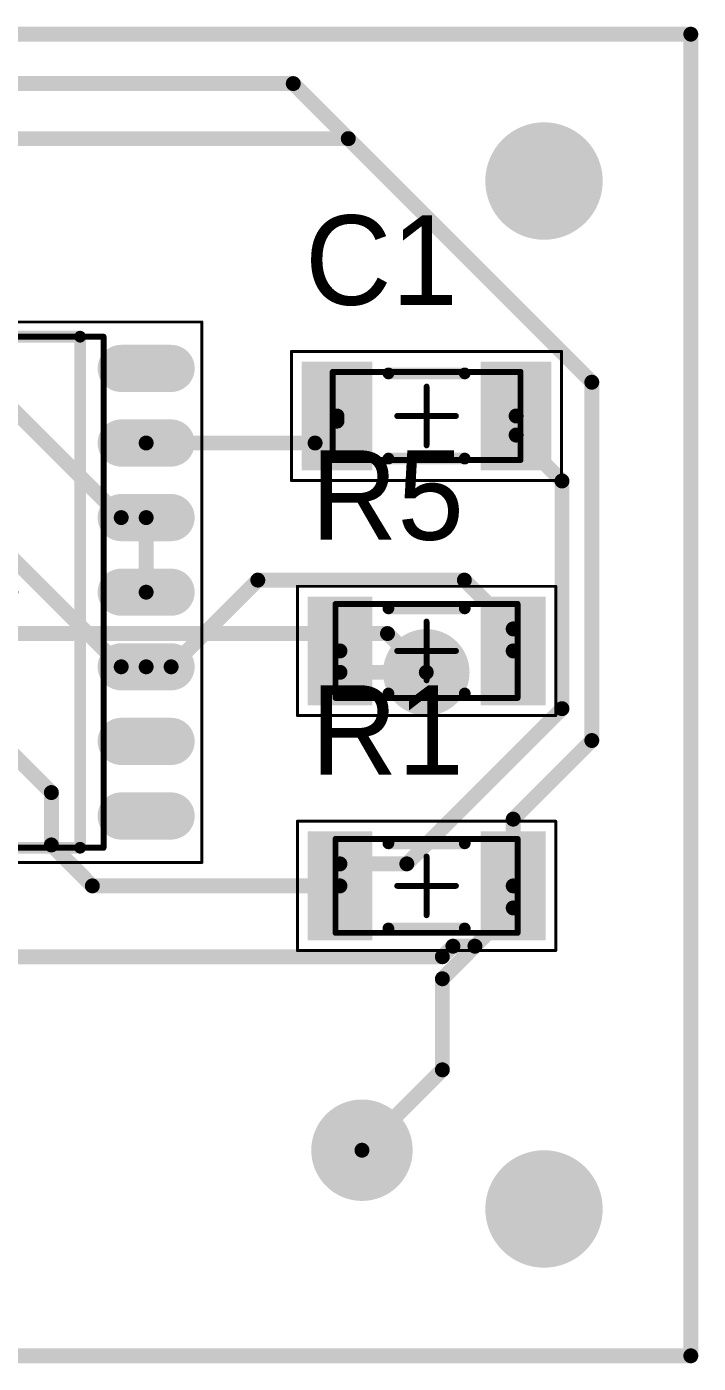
# Model space of a CAD drawing. Header units: millimetres. Extents: x 3.74 to 6.11, y 2.75 to 3.67.
# Drawn here: x 5.657 to 6.107, y 2.751 to 3.647 of the extents above; entities that cross this region are included whole.
import ezdxf

# ---------------------------------------------------------------- set-up
doc = ezdxf.new("R2010")
doc.units = ezdxf.units.MM
doc.header["$MEASUREMENT"] = 0
for name, color, linetype in [('BottomLayer', 5, 'Continuous'), ('BottomSolder', 6, 'Continuous'), ('Mechanical1', 6, 'Continuous'), ('Mechanical13', 56, 'Continuous'), ('Mechanical15', 56, 'Continuous'), ('MultiLayer', 9, 'Continuous'), ('PadHoleLayer', 156, 'Continuous'), ('TopLayer', 1, 'Continuous'), ('TopOverlay', 2, 'Continuous'), ('TopPaste', 8, 'Continuous'), ('TopSolder', 216, 'Continuous'), ('ViaHoleLayer', 16, 'Continuous')]:
    doc.layers.add(name, color=color, linetype=linetype)

# ---------------------------------------------------------------- blocks, each defined once
blk = doc.blocks.new('S____1')
at = {"layer": 'BottomLayer', "const_width": 0.03}
for points in [[(-0.26697, 0, 1), (-0.23697, 0, 1)], [(0.23697, 0, 1), (0.26697, 0, 1)]]:
    blk.add_lwpolyline(points, format="xyb", close=True, dxfattribs=at)
at = {"layer": 'BottomSolder', "const_width": 0.034}
for points in [[(-0.26897, 0, 1), (-0.23497, 0, 1)], [(0.23497, 0, 1), (0.26897, 0, 1)]]:
    blk.add_lwpolyline(points, format="xyb", close=True, dxfattribs=at)
at = {"layer": 'MultiLayer', "const_width": 0.03}
for points in [[(-0.26697, 0, 1), (-0.23697, 0, 1)], [(0.23697, 0, 1), (0.26697, 0, 1)]]:
    blk.add_lwpolyline(points, format="xyb", close=True, dxfattribs=at)
at = {"layer": 'PadHoleLayer', "const_width": 0.01969}
for points in [[(-0.26181, 0, 1), (-0.24213, 0, 1)], [(0.24213, 0, 1), (0.26181, 0, 1)]]:
    blk.add_lwpolyline(points, format="xyb", close=True, dxfattribs=at)
at = {"layer": 'TopLayer', "const_width": 0.03}
for points in [[(-0.26697, 0, 1), (-0.23697, 0, 1)], [(0.23697, 0, 1), (0.26697, 0, 1)]]:
    blk.add_lwpolyline(points, format="xyb", close=True, dxfattribs=at)
at = {"layer": 'TopSolder', "const_width": 0.034}
for points in [[(-0.26897, 0, 1), (-0.23497, 0, 1)], [(0.23497, 0, 1), (0.26897, 0, 1)]]:
    blk.add_lwpolyline(points, format="xyb", close=True, dxfattribs=at)
blk = doc.blocks.new('1206_4')
at = {"layer": 'Mechanical13', "const_width": 0.00394}
for points in [[(-0.06102, -0.0315), (-0.06102, 0.0315)], [(-0.06102, 0.0315), (0.06102, 0.0315)], [(0.06102, -0.0315), (0.06102, 0.0315)], [(-0.06102, -0.0315), (0.06102, -0.0315)]]:
    blk.add_lwpolyline(points, dxfattribs=at)
at = {"layer": 'Mechanical13', "const_width": 0.00197}
for points in [[(-0.06201, 0.0315, 1), (-0.06004, 0.0315, 1)], [(-0.06201, 0.0315, 1), (-0.06004, 0.0315, 1)], [(0.06004, 0.0315, 1), (0.06201, 0.0315, 1)], [(0.06004, 0.0315, 1), (0.06201, 0.0315, 1)], [(-0.06201, -0.0315, 1), (-0.06004, -0.0315, 1)], [(-0.06201, -0.0315, 1), (-0.06004, -0.0315, 1)], [(0.06004, -0.0315, 1), (0.06201, -0.0315, 1)], [(0.06004, -0.0315, 1), (0.06201, -0.0315, 1)]]:
    blk.add_lwpolyline(points, format="xyb", close=True, dxfattribs=at)
at = {"layer": 'Mechanical15'}
for points, const_width in [([(-0.08661, -0.04331), (-0.08661, 0.04331)], 0.00197), ([(-0.08661, 0.04331), (0.08662, 0.04331)], 0.00197), ([(0.08662, -0.04331), (0.08662, 0.04331)], 0.00197), ([(0, -0.01968), (0, 0.01969)], 0.00394), ([(-0.01968, 0), (0.01969, 0)], 0.00394), ([(-0.08661, -0.04331), (0.08662, -0.04331)], 0.00197)]:
    blk.add_lwpolyline(points, dxfattribs=dict(at, const_width=const_width))
for points, const_width in [([(-0.08711, 0.04331, 1), (-0.08612, 0.04331, 1)], 0.000984), ([(-0.08711, 0.04331, 1), (-0.08612, 0.04331, 1)], 0.000984), ([(0.08612, 0.04331, 1), (0.08711, 0.04331, 1)], 0.000984), ([(0.08612, 0.04331, 1), (0.08711, 0.04331, 1)], 0.000984), ([(-0.00099, 0.01969, 1), (0.00098, 0.01969, 1)], 0.00197), ([(-0.02067, 0, 1), (-0.0187, 0, 1)], 0.00197), ([(0.0187, 0, 1), (0.02067, 0, 1)], 0.00197), ([(-0.00099, -0.01968, 1), (0.00098, -0.01968, 1)], 0.00197), ([(-0.08711, -0.04331, 1), (-0.08612, -0.04331, 1)], 0.000984), ([(-0.08711, -0.04331, 1), (-0.08612, -0.04331, 1)], 0.000984), ([(0.08612, -0.04331, 1), (0.08711, -0.04331, 1)], 0.000984), ([(0.08612, -0.04331, 1), (0.08711, -0.04331, 1)], 0.000984)]:
    blk.add_lwpolyline(points, format="xyb", close=True, dxfattribs=dict(at, const_width=const_width))
at = {"layer": 'TopLayer'}
for points in [[(-0.04035, -0.03248), (-0.04035, 0.03248), (-0.07579, -0.03248), (-0.07579, 0.03248)], [(0.07579, -0.03248), (0.07579, 0.03248), (0.04035, -0.03248), (0.04035, 0.03248)]]:
    blk.add_solid(points, dxfattribs=at)
at = {"layer": 'TopOverlay', "const_width": 0.00787}
for points in [[(-0.02559, 0.02854), (0.02559, 0.02854)], [(-0.02559, -0.02854), (0.02559, -0.02854)]]:
    blk.add_lwpolyline(points, dxfattribs=at)
at = {"layer": 'TopOverlay', "const_width": 0.00394}
for points in [[(-0.02756, 0.02854, 1), (-0.02362, 0.02854, 1)], [(0.02362, 0.02854, 1), (0.02756, 0.02854, 1)], [(-0.02756, -0.02854, 1), (-0.02362, -0.02854, 1)], [(0.02362, -0.02854, 1), (0.02756, -0.02854, 1)]]:
    blk.add_lwpolyline(points, format="xyb", close=True, dxfattribs=at)
at = {"layer": 'TopPaste'}
for points in [[(-0.04035, -0.03248), (-0.04035, 0.03248), (-0.07579, -0.03248), (-0.07579, 0.03248)], [(0.07579, -0.03248), (0.07579, 0.03248), (0.04035, -0.03248), (0.04035, 0.03248)]]:
    blk.add_solid(points, dxfattribs=at)
at = {"layer": 'TopSolder'}
for points in [[(-0.03635, -0.03648), (-0.03635, 0.03648), (-0.07979, -0.03648), (-0.07979, 0.03648)], [(0.07979, -0.03648), (0.07979, 0.03648), (0.03635, -0.03648), (0.03635, 0.03648)]]:
    blk.add_solid(points, dxfattribs=at)
blk = doc.blocks.new('1206_8')
at = {"layer": 'Mechanical13', "const_width": 0.00394}
for points in [[(-0.06102, -0.0315), (-0.06102, 0.0315)], [(-0.06102, 0.0315), (0.06102, 0.0315)], [(0.06102, -0.0315), (0.06102, 0.0315)], [(-0.06102, -0.0315), (0.06102, -0.0315)]]:
    blk.add_lwpolyline(points, dxfattribs=at)
at = {"layer": 'Mechanical13', "const_width": 0.00197}
for points in [[(-0.06201, 0.0315, 1), (-0.06004, 0.0315, 1)], [(-0.06201, 0.0315, 1), (-0.06004, 0.0315, 1)], [(0.06004, 0.0315, 1), (0.06201, 0.0315, 1)], [(0.06004, 0.0315, 1), (0.06201, 0.0315, 1)], [(-0.06201, -0.0315, 1), (-0.06004, -0.0315, 1)], [(-0.06201, -0.0315, 1), (-0.06004, -0.0315, 1)], [(0.06004, -0.0315, 1), (0.06201, -0.0315, 1)], [(0.06004, -0.0315, 1), (0.06201, -0.0315, 1)]]:
    blk.add_lwpolyline(points, format="xyb", close=True, dxfattribs=at)
at = {"layer": 'Mechanical15'}
for points, const_width in [([(-0.08661, -0.04331), (-0.08661, 0.04331)], 0.00197), ([(-0.08661, 0.04331), (0.08662, 0.04331)], 0.00197), ([(0.08662, -0.04331), (0.08662, 0.04331)], 0.00197), ([(0, -0.01968), (0, 0.01969)], 0.00394), ([(-0.01968, 0), (0.01969, 0)], 0.00394), ([(-0.08661, -0.04331), (0.08662, -0.04331)], 0.00197)]:
    blk.add_lwpolyline(points, dxfattribs=dict(at, const_width=const_width))
for points, const_width in [([(-0.08711, 0.04331, 1), (-0.08612, 0.04331, 1)], 0.000984), ([(-0.08711, 0.04331, 1), (-0.08612, 0.04331, 1)], 0.000984), ([(0.08612, 0.04331, 1), (0.08711, 0.04331, 1)], 0.000984), ([(0.08612, 0.04331, 1), (0.08711, 0.04331, 1)], 0.000984), ([(-0.00099, 0.01969, 1), (0.00098, 0.01969, 1)], 0.00197), ([(-0.02067, 0, 1), (-0.0187, 0, 1)], 0.00197), ([(0.0187, 0, 1), (0.02067, 0, 1)], 0.00197), ([(-0.00099, -0.01968, 1), (0.00098, -0.01968, 1)], 0.00197), ([(-0.08711, -0.04331, 1), (-0.08612, -0.04331, 1)], 0.000984), ([(-0.08711, -0.04331, 1), (-0.08612, -0.04331, 1)], 0.000984), ([(0.08612, -0.04331, 1), (0.08711, -0.04331, 1)], 0.000984), ([(0.08612, -0.04331, 1), (0.08711, -0.04331, 1)], 0.000984)]:
    blk.add_lwpolyline(points, format="xyb", close=True, dxfattribs=dict(at, const_width=const_width))
at = {"layer": 'TopLayer'}
for points in [[(-0.04035, -0.03248), (-0.04035, 0.03248), (-0.07579, -0.03248), (-0.07579, 0.03248)], [(0.07579, -0.03248), (0.07579, 0.03248), (0.04035, -0.03248), (0.04035, 0.03248)]]:
    blk.add_solid(points, dxfattribs=at)
at = {"layer": 'TopOverlay', "const_width": 0.00787}
for points in [[(-0.02559, 0.02854), (0.02559, 0.02854)], [(-0.02559, -0.02854), (0.02559, -0.02854)]]:
    blk.add_lwpolyline(points, dxfattribs=at)
at = {"layer": 'TopOverlay', "const_width": 0.00394}
for points in [[(-0.02756, 0.02854, 1), (-0.02362, 0.02854, 1)], [(0.02362, 0.02854, 1), (0.02756, 0.02854, 1)], [(-0.02756, -0.02854, 1), (-0.02362, -0.02854, 1)], [(0.02362, -0.02854, 1), (0.02756, -0.02854, 1)]]:
    blk.add_lwpolyline(points, format="xyb", close=True, dxfattribs=at)
at = {"layer": 'TopPaste'}
for points in [[(-0.04035, -0.03248), (-0.04035, 0.03248), (-0.07579, -0.03248), (-0.07579, 0.03248)], [(0.07579, -0.03248), (0.07579, 0.03248), (0.04035, -0.03248), (0.04035, 0.03248)]]:
    blk.add_solid(points, dxfattribs=at)
at = {"layer": 'TopSolder'}
for points in [[(-0.03635, -0.03648), (-0.03635, 0.03648), (-0.07979, -0.03648), (-0.07979, 0.03648)], [(0.07979, -0.03648), (0.07979, 0.03648), (0.03635, -0.03648), (0.03635, 0.03648)]]:
    blk.add_solid(points, dxfattribs=at)
blk = doc.blocks.new('SOIC_14_11')
at = {"layer": 'Mechanical13', "const_width": 0.00394}
for points in [[(-0.07874, -0.17126), (-0.07874, 0.17126)], [(-0.07874, 0.17126), (0.07874, 0.17126)], [(0.07874, -0.17126), (0.07874, 0.17126)], [(-0.07874, -0.17126), (0.07874, -0.17126)]]:
    blk.add_lwpolyline(points, dxfattribs=at)
at = {"layer": 'Mechanical13'}
for points, const_width in [([(-0.07972, 0.17126, 1), (-0.07776, 0.17126, 1)], 0.00197), ([(-0.07972, 0.17126, 1), (-0.07776, 0.17126, 1)], 0.00197), ([(0.07776, 0.17126, 1), (0.07972, 0.17126, 1)], 0.00197), ([(0.07776, 0.17126, 1), (0.07972, 0.17126, 1)], 0.00197), ([(-0.02362, 0.13583, 1), (-0.06299, 0.13583, 1)], 0.00394), ([(-0.06398, 0.13583, 1), (-0.06201, 0.13583, 1)], 0.00197), ([(-0.02461, 0.13583, 1), (-0.02264, 0.13583, 1)], 0.00197), ([(-0.07972, -0.17126, 1), (-0.07776, -0.17126, 1)], 0.00197), ([(-0.07972, -0.17126, 1), (-0.07776, -0.17126, 1)], 0.00197), ([(0.07776, -0.17126, 1), (0.07972, -0.17126, 1)], 0.00197), ([(0.07776, -0.17126, 1), (0.07972, -0.17126, 1)], 0.00197)]:
    blk.add_lwpolyline(points, format="xyb", close=True, dxfattribs=dict(at, const_width=const_width))
at = {"layer": 'Mechanical15'}
for points, const_width in [([(-0.14469, -0.1811), (-0.14469, 0.1811)], 0.00197), ([(-0.14469, 0.1811), (0.14468, 0.1811)], 0.00197), ([(0.14468, -0.1811), (0.14468, 0.1811)], 0.00197), ([(0, -0.01968), (0, 0.01969)], 0.00394), ([(-0.01969, 0), (0.01968, 0)], 0.00394), ([(-0.14469, -0.1811), (0.14468, -0.1811)], 0.00197)]:
    blk.add_lwpolyline(points, dxfattribs=dict(at, const_width=const_width))
for points, const_width in [([(-0.14518, 0.1811, 1), (-0.14419, 0.1811, 1)], 0.000984), ([(-0.14518, 0.1811, 1), (-0.14419, 0.1811, 1)], 0.000984), ([(0.14419, 0.1811, 1), (0.14518, 0.1811, 1)], 0.000984), ([(0.14419, 0.1811, 1), (0.14518, 0.1811, 1)], 0.000984), ([(-0.00098, 0.01969, 1), (0.00098, 0.01969, 1)], 0.00197), ([(-0.02067, 0, 1), (-0.0187, 0, 1)], 0.00197), ([(0.0187, 0, 1), (0.02067, 0, 1)], 0.00197), ([(-0.00098, -0.01968, 1), (0.00098, -0.01968, 1)], 0.00197), ([(-0.14518, -0.1811, 1), (-0.14419, -0.1811, 1)], 0.000984), ([(-0.14518, -0.1811, 1), (-0.14419, -0.1811, 1)], 0.000984), ([(0.14419, -0.1811, 1), (0.14518, -0.1811, 1)], 0.000984), ([(0.14419, -0.1811, 1), (0.14518, -0.1811, 1)], 0.000984)]:
    blk.add_lwpolyline(points, format="xyb", close=True, dxfattribs=dict(at, const_width=const_width))
at = {"layer": 'TopLayer', "const_width": 0.02362}
for points in [[(-0.12402, 0.15), (-0.09055, 0.15)], [(0.09055, 0.15), (0.12402, 0.15)], [(-0.12402, 0.1), (-0.09055, 0.1)], [(0.09055, 0.1), (0.12402, 0.1)], [(-0.12402, 0.05), (-0.09055, 0.05)], [(0.09055, 0.05), (0.12402, 0.05)], [(-0.12402, 0), (-0.09055, 0)], [(0.09055, 0), (0.12402, 0)], [(-0.12402, -0.05), (-0.09055, -0.05)], [(0.09055, -0.05), (0.12402, -0.05)], [(-0.12402, -0.1), (-0.09055, -0.1)], [(0.09055, -0.1), (0.12402, -0.1)], [(-0.12402, -0.15), (-0.09055, -0.15)], [(0.09055, -0.15), (0.12402, -0.15)]]:
    blk.add_lwpolyline(points, dxfattribs=at)
at = {"layer": 'TopLayer', "const_width": 0.01181}
for points in [[(-0.12992, 0.15, 1), (-0.11811, 0.15, 1)], [(-0.09646, 0.15, 1), (-0.08465, 0.15, 1)], [(0.08464, 0.15, 1), (0.09646, 0.15, 1)], [(0.11811, 0.15, 1), (0.12992, 0.15, 1)], [(-0.12992, 0.1, 1), (-0.11811, 0.1, 1)], [(-0.09646, 0.1, 1), (-0.08465, 0.1, 1)], [(0.08464, 0.1, 1), (0.09646, 0.1, 1)], [(0.11811, 0.1, 1), (0.12992, 0.1, 1)], [(-0.12992, 0.05, 1), (-0.11811, 0.05, 1)], [(-0.09646, 0.05, 1), (-0.08465, 0.05, 1)], [(0.08464, 0.05, 1), (0.09646, 0.05, 1)], [(0.11811, 0.05, 1), (0.12992, 0.05, 1)], [(-0.12992, 0, 1), (-0.11811, 0, 1)], [(-0.09646, 0, 1), (-0.08465, 0, 1)], [(0.08464, 0, 1), (0.09646, 0, 1)], [(0.11811, 0, 1), (0.12992, 0, 1)], [(-0.12992, -0.05, 1), (-0.11811, -0.05, 1)], [(-0.09646, -0.05, 1), (-0.08465, -0.05, 1)], [(0.08464, -0.05, 1), (0.09646, -0.05, 1)], [(0.11811, -0.05, 1), (0.12992, -0.05, 1)], [(-0.12992, -0.1, 1), (-0.11811, -0.1, 1)], [(-0.09646, -0.1, 1), (-0.08465, -0.1, 1)], [(0.08464, -0.1, 1), (0.09646, -0.1, 1)], [(0.11811, -0.1, 1), (0.12992, -0.1, 1)], [(-0.12992, -0.15, 1), (-0.11811, -0.15, 1)], [(-0.09646, -0.15, 1), (-0.08465, -0.15, 1)], [(0.08464, -0.15, 1), (0.09646, -0.15, 1)], [(0.11811, -0.15, 1), (0.12992, -0.15, 1)]]:
    blk.add_lwpolyline(points, format="xyb", close=True, dxfattribs=at)
at = {"layer": 'TopOverlay'}
for points, const_width in [([(-0.10236, 0.18346, 1), (-0.1122, 0.18346, 1)], 0.00984), ([(-0.11467, 0.18346, 1), (-0.10974, 0.18346, 1)], 0.00492), ([(-0.10482, 0.18346, 1), (-0.0999, 0.18346, 1)], 0.00492), ([(-0.06496, 0.17126, 1), (-0.06102, 0.17126, 1)], 0.00394), ([(-0.06496, 0.17126, 1), (-0.06102, 0.17126, 1)], 0.00394), ([(0.06102, 0.17126, 1), (0.06496, 0.17126, 1)], 0.00394), ([(0.06102, 0.17126, 1), (0.06496, 0.17126, 1)], 0.00394), ([(-0.01181, 0.13189, 1), (-0.03543, 0.13189, 1)], 0.02362), ([(-0.04134, 0.13189, 1), (-0.02953, 0.13189, 1)], 0.01181), ([(-0.01772, 0.13189, 1), (-0.00591, 0.13189, 1)], 0.01181), ([(-0.06496, -0.17126, 1), (-0.06102, -0.17126, 1)], 0.00394), ([(-0.06496, -0.17126, 1), (-0.06102, -0.17126, 1)], 0.00394), ([(0.06102, -0.17126, 1), (0.06496, -0.17126, 1)], 0.00394), ([(0.06102, -0.17126, 1), (0.06496, -0.17126, 1)], 0.00394)]:
    blk.add_lwpolyline(points, format="xyb", close=True, dxfattribs=dict(at, const_width=const_width))
at = {"layer": 'TopOverlay', "const_width": 0.00787}
for points in [[(-0.06299, -0.17126), (-0.06299, 0.17126)], [(-0.06299, 0.17126), (0.06299, 0.17126)], [(0.06299, -0.17126), (0.06299, 0.17126)], [(-0.06299, -0.17126), (0.06299, -0.17126)]]:
    blk.add_lwpolyline(points, dxfattribs=at)
at = {"layer": 'TopPaste', "const_width": 0.02362}
for points in [[(-0.12402, 0.15), (-0.09055, 0.15)], [(0.09055, 0.15), (0.12402, 0.15)], [(-0.12402, 0.1), (-0.09055, 0.1)], [(0.09055, 0.1), (0.12402, 0.1)], [(-0.12402, 0.05), (-0.09055, 0.05)], [(0.09055, 0.05), (0.12402, 0.05)], [(-0.12402, 0), (-0.09055, 0)], [(0.09055, 0), (0.12402, 0)], [(-0.12402, -0.05), (-0.09055, -0.05)], [(0.09055, -0.05), (0.12402, -0.05)], [(-0.12402, -0.1), (-0.09055, -0.1)], [(0.09055, -0.1), (0.12402, -0.1)], [(-0.12402, -0.15), (-0.09055, -0.15)], [(0.09055, -0.15), (0.12402, -0.15)]]:
    blk.add_lwpolyline(points, dxfattribs=at)
at = {"layer": 'TopPaste', "const_width": 0.01181}
for points in [[(-0.12992, 0.15, 1), (-0.11811, 0.15, 1)], [(-0.09646, 0.15, 1), (-0.08465, 0.15, 1)], [(0.08464, 0.15, 1), (0.09646, 0.15, 1)], [(0.11811, 0.15, 1), (0.12992, 0.15, 1)], [(-0.12992, 0.1, 1), (-0.11811, 0.1, 1)], [(-0.09646, 0.1, 1), (-0.08465, 0.1, 1)], [(0.08464, 0.1, 1), (0.09646, 0.1, 1)], [(0.11811, 0.1, 1), (0.12992, 0.1, 1)], [(-0.12992, 0.05, 1), (-0.11811, 0.05, 1)], [(-0.09646, 0.05, 1), (-0.08465, 0.05, 1)], [(0.08464, 0.05, 1), (0.09646, 0.05, 1)], [(0.11811, 0.05, 1), (0.12992, 0.05, 1)], [(-0.12992, 0, 1), (-0.11811, 0, 1)], [(-0.09646, 0, 1), (-0.08465, 0, 1)], [(0.08464, 0, 1), (0.09646, 0, 1)], [(0.11811, 0, 1), (0.12992, 0, 1)], [(-0.12992, -0.05, 1), (-0.11811, -0.05, 1)], [(-0.09646, -0.05, 1), (-0.08465, -0.05, 1)], [(0.08464, -0.05, 1), (0.09646, -0.05, 1)], [(0.11811, -0.05, 1), (0.12992, -0.05, 1)], [(-0.12992, -0.1, 1), (-0.11811, -0.1, 1)], [(-0.09646, -0.1, 1), (-0.08465, -0.1, 1)], [(0.08464, -0.1, 1), (0.09646, -0.1, 1)], [(0.11811, -0.1, 1), (0.12992, -0.1, 1)], [(-0.12992, -0.15, 1), (-0.11811, -0.15, 1)], [(-0.09646, -0.15, 1), (-0.08465, -0.15, 1)], [(0.08464, -0.15, 1), (0.09646, -0.15, 1)], [(0.11811, -0.15, 1), (0.12992, -0.15, 1)]]:
    blk.add_lwpolyline(points, format="xyb", close=True, dxfattribs=at)
at = {"layer": 'TopSolder', "const_width": 0.03162}
for points in [[(-0.12402, 0.15), (-0.09055, 0.15)], [(0.09055, 0.15), (0.12402, 0.15)], [(-0.12402, 0.1), (-0.09055, 0.1)], [(0.09055, 0.1), (0.12402, 0.1)], [(-0.12402, 0.05), (-0.09055, 0.05)], [(0.09055, 0.05), (0.12402, 0.05)], [(-0.12402, 0), (-0.09055, 0)], [(0.09055, 0), (0.12402, 0)], [(-0.12402, -0.05), (-0.09055, -0.05)], [(0.09055, -0.05), (0.12402, -0.05)], [(-0.12402, -0.1), (-0.09055, -0.1)], [(0.09055, -0.1), (0.12402, -0.1)], [(-0.12402, -0.15), (-0.09055, -0.15)], [(0.09055, -0.15), (0.12402, -0.15)]]:
    blk.add_lwpolyline(points, dxfattribs=at)
at = {"layer": 'TopSolder', "const_width": 0.01581}
for points in [[(-0.13192, 0.15, 1), (-0.11611, 0.15, 1)], [(-0.09846, 0.15, 1), (-0.08265, 0.15, 1)], [(0.08264, 0.15, 1), (0.09846, 0.15, 1)], [(0.11611, 0.15, 1), (0.13192, 0.15, 1)], [(-0.13192, 0.1, 1), (-0.11611, 0.1, 1)], [(-0.09846, 0.1, 1), (-0.08265, 0.1, 1)], [(0.08264, 0.1, 1), (0.09846, 0.1, 1)], [(0.11611, 0.1, 1), (0.13192, 0.1, 1)], [(-0.13192, 0.05, 1), (-0.11611, 0.05, 1)], [(-0.09846, 0.05, 1), (-0.08265, 0.05, 1)], [(0.08264, 0.05, 1), (0.09846, 0.05, 1)], [(0.11611, 0.05, 1), (0.13192, 0.05, 1)], [(-0.13192, 0, 1), (-0.11611, 0, 1)], [(-0.09846, 0, 1), (-0.08265, 0, 1)], [(0.08264, 0, 1), (0.09846, 0, 1)], [(0.11611, 0, 1), (0.13192, 0, 1)], [(-0.13192, -0.05, 1), (-0.11611, -0.05, 1)], [(-0.09846, -0.05, 1), (-0.08265, -0.05, 1)], [(0.08264, -0.05, 1), (0.09846, -0.05, 1)], [(0.11611, -0.05, 1), (0.13192, -0.05, 1)], [(-0.13192, -0.1, 1), (-0.11611, -0.1, 1)], [(-0.09846, -0.1, 1), (-0.08265, -0.1, 1)], [(0.08264, -0.1, 1), (0.09846, -0.1, 1)], [(0.11611, -0.1, 1), (0.13192, -0.1, 1)], [(-0.13192, -0.15, 1), (-0.11611, -0.15, 1)], [(-0.09846, -0.15, 1), (-0.08265, -0.15, 1)], [(0.08264, -0.15, 1), (0.09846, -0.15, 1)], [(0.11611, -0.15, 1), (0.13192, -0.15, 1)]]:
    blk.add_lwpolyline(points, format="xyb", close=True, dxfattribs=at)
blk = doc.blocks.new('1206______18')
at = {"layer": 'Mechanical13', "const_width": 0.00394}
for points in [[(-0.06299, 0.02953), (0.06299, 0.02953)], [(-0.06299, -0.02953), (-0.06299, 0.02953)], [(0.06299, -0.02953), (0.06299, 0.02953)], [(-0.06299, -0.02953), (0.06299, -0.02953)]]:
    blk.add_lwpolyline(points, dxfattribs=at)
at = {"layer": 'Mechanical13', "const_width": 0.00197}
for points in [[(-0.06398, 0.02953, 1), (-0.06201, 0.02953, 1)], [(-0.06398, 0.02953, 1), (-0.06201, 0.02953, 1)], [(0.06201, 0.02953, 1), (0.06398, 0.02953, 1)], [(0.06201, 0.02953, 1), (0.06398, 0.02953, 1)], [(-0.06398, -0.02953, 1), (-0.06201, -0.02953, 1)], [(-0.06398, -0.02953, 1), (-0.06201, -0.02953, 1)], [(0.06201, -0.02953, 1), (0.06398, -0.02953, 1)], [(0.06201, -0.02953, 1), (0.06398, -0.02953, 1)]]:
    blk.add_lwpolyline(points, format="xyb", close=True, dxfattribs=at)
at = {"layer": 'Mechanical15'}
for points, const_width in [([(-0.09055, 0.04331), (0.09055, 0.04331)], 0.00197), ([(-0.09055, -0.04331), (-0.09055, 0.04331)], 0.00197), ([(0.09055, -0.04331), (0.09055, 0.04331)], 0.00197), ([(0, -0.01968), (0, 0.01969)], 0.00394), ([(-0.01968, 0), (0.01969, 0)], 0.00394), ([(-0.09055, -0.04331), (0.09055, -0.04331)], 0.00197)]:
    blk.add_lwpolyline(points, dxfattribs=dict(at, const_width=const_width))
for points, const_width in [([(-0.09104, 0.04331, 1), (-0.09006, 0.04331, 1)], 0.000984), ([(-0.09104, 0.04331, 1), (-0.09006, 0.04331, 1)], 0.000984), ([(0.09006, 0.04331, 1), (0.09104, 0.04331, 1)], 0.000984), ([(0.09006, 0.04331, 1), (0.09104, 0.04331, 1)], 0.000984), ([(-0.00099, 0.01969, 1), (0.00098, 0.01969, 1)], 0.00197), ([(-0.02067, 0, 1), (-0.0187, 0, 1)], 0.00197), ([(0.0187, 0, 1), (0.02067, 0, 1)], 0.00197), ([(-0.00099, -0.01968, 1), (0.00098, -0.01968, 1)], 0.00197), ([(-0.09104, -0.04331, 1), (-0.09006, -0.04331, 1)], 0.000984), ([(-0.09104, -0.04331, 1), (-0.09006, -0.04331, 1)], 0.000984), ([(0.09006, -0.04331, 1), (0.09104, -0.04331, 1)], 0.000984), ([(0.09006, -0.04331, 1), (0.09104, -0.04331, 1)], 0.000984)]:
    blk.add_lwpolyline(points, format="xyb", close=True, dxfattribs=dict(at, const_width=const_width))
at = {"layer": 'TopLayer'}
for points in [[(-0.04035, -0.03248), (-0.04035, 0.03248), (-0.07972, -0.03248), (-0.07972, 0.03248)], [(0.07972, -0.03248), (0.07972, 0.03248), (0.04035, -0.03248), (0.04035, 0.03248)]]:
    blk.add_solid(points, dxfattribs=at)
at = {"layer": 'TopOverlay', "const_width": 0.00787}
for points in [[(-0.02559, 0.02854), (0.02559, 0.02854)], [(-0.02559, -0.02854), (0.02559, -0.02854)]]:
    blk.add_lwpolyline(points, dxfattribs=at)
at = {"layer": 'TopOverlay', "const_width": 0.00394}
for points in [[(-0.02756, 0.02854, 1), (-0.02362, 0.02854, 1)], [(0.02362, 0.02854, 1), (0.02756, 0.02854, 1)], [(-0.02756, -0.02854, 1), (-0.02362, -0.02854, 1)], [(0.02362, -0.02854, 1), (0.02756, -0.02854, 1)]]:
    blk.add_lwpolyline(points, format="xyb", close=True, dxfattribs=at)
at = {"layer": 'TopPaste'}
for points in [[(-0.04035, -0.03248), (-0.04035, 0.03248), (-0.07972, -0.03248), (-0.07972, 0.03248)], [(0.07972, -0.03248), (0.07972, 0.03248), (0.04035, -0.03248), (0.04035, 0.03248)]]:
    blk.add_solid(points, dxfattribs=at)
at = {"layer": 'TopSolder'}
for points in [[(-0.03635, -0.03648), (-0.03635, 0.03648), (-0.08372, -0.03648), (-0.08372, 0.03648)], [(0.08372, -0.03648), (0.08372, 0.03648), (0.03635, -0.03648), (0.03635, 0.03648)]]:
    blk.add_solid(points, dxfattribs=at)

msp = doc.modelspace()

# ---------------------------------------------------------------- linework, layer by layer
at = {"layer": 'BottomLayer'}
for points, const_width in [([(5.98894, 3.54331, 1), (6.01894, 3.54331, 1)], 0.03), ([(5.8965, 3.24, 1), (5.9015, 3.24, 1)], 0.005), ([(5.8965, 3.24, 1), (5.9015, 3.24, 1)], 0.005), ([(5.9125, 3.214, 1), (5.9375, 3.214, 1)], 0.025), ([(5.9225, 3.214, 1), (5.9275, 3.214, 1)], 0.005), ([(5.98894, 2.85433, 1), (6.01894, 2.85433, 1)], 0.03)]:
    msp.add_lwpolyline(points, format="xyb", close=True, dxfattribs=dict(at, const_width=const_width))
at = {"layer": 'BottomLayer', "const_width": 0.01}
for points in [[(5.451, 3.24), (5.899, 3.24)], [(5.899, 3.24), (5.925, 3.214)]]:
    msp.add_lwpolyline(points, dxfattribs=at)
at = {"layer": 'BottomSolder'}
for points, const_width in [([(5.98694, 3.54331, 1), (6.02094, 3.54331, 1)], 0.034), ([(5.9105, 3.214, 1), (5.9395, 3.214, 1)], 0.029), ([(5.98694, 2.85433, 1), (6.02094, 2.85433, 1)], 0.034)]:
    msp.add_lwpolyline(points, format="xyb", close=True, dxfattribs=dict(at, const_width=const_width))
at = {"layer": 'Mechanical1', "const_width": 0.01}
for points in [[(3.74016, 3.64173), (6.10236, 3.64173)], [(6.10236, 2.75591), (6.10236, 3.64173)], [(3.74016, 2.75591), (6.10236, 2.75591)]]:
    msp.add_lwpolyline(points, dxfattribs=at)
at = {"layer": 'Mechanical1', "const_width": 0.005}
for points in [[(6.09986, 3.64173, 1), (6.10486, 3.64173, 1)], [(6.09986, 3.64173, 1), (6.10486, 3.64173, 1)], [(6.09986, 2.75591, 1), (6.10486, 2.75591, 1)], [(6.09986, 2.75591, 1), (6.10486, 2.75591, 1)]]:
    msp.add_lwpolyline(points, format="xyb", close=True, dxfattribs=at)
at = {"layer": 'MultiLayer'}
for points, const_width in [([(5.98894, 3.54331, 1), (6.01894, 3.54331, 1)], 0.03), ([(5.9125, 3.214, 1), (5.9375, 3.214, 1)], 0.025), ([(5.98894, 2.85433, 1), (6.01894, 2.85433, 1)], 0.03)]:
    msp.add_lwpolyline(points, format="xyb", close=True, dxfattribs=dict(at, const_width=const_width))
at = {"layer": 'PadHoleLayer', "const_width": 0.03937}
for points in [[(5.98425, 3.54331, 1), (6.02362, 3.54331, 1)], [(5.98425, 2.85433, 1), (6.02362, 2.85433, 1)]]:
    msp.add_lwpolyline(points, format="xyb", close=True, dxfattribs=at)
at = {"layer": 'TopLayer', "const_width": 0.01}
for points in [[(4.63015, 3.60862), (5.83582, 3.60862)], [(5.83582, 3.60862), (5.87271, 3.57173)], [(5.28404, 3.57173), (5.87271, 3.57173)], [(5.87271, 3.57173), (6.03598, 3.40846)], [(5.48646, 3.55173), (5.72047, 3.31772)], [(6.03598, 3.16831), (6.03598, 3.40846)], [(5.85047, 3.36772), (5.86516, 3.3824)], [(5.86516, 3.3824), (5.86516, 3.38583)], [(5.98524, 3.37303), (5.98524, 3.38583)], [(5.98524, 3.37303), (6.01598, 3.34228)], [(5.57047, 3.36772), (5.72047, 3.21772)], [(5.7372, 3.36772), (5.85047, 3.36772)], [(6.01598, 3.18965), (6.01598, 3.34228)], [(5.72047, 3.31772), (5.7372, 3.31772)], [(5.7372, 3.26772), (5.7372, 3.31772)], [(5.75394, 3.21772), (5.81205, 3.27583)], [(5.81205, 3.27583), (5.95055, 3.27583)], [(5.95055, 3.27583), (5.98327, 3.24311)], [(5.53937, 3.26772), (5.67366, 3.13343)], [(5.98327, 3.22835), (5.98327, 3.24311)], [(5.86713, 3.214), (5.86713, 3.22835)], [(5.72047, 3.21772), (5.7372, 3.21772)], [(5.7372, 3.21772), (5.75394, 3.21772)], [(5.86713, 3.214), (5.925, 3.214)], [(5.91196, 3.08563), (6.01598, 3.18965)], [(5.98327, 3.1156), (6.03598, 3.16831)], [(5.67366, 3.09833), (5.67366, 3.13343)], [(5.98327, 3.07087), (5.98327, 3.1156)], [(5.67366, 3.09833), (5.70112, 3.07087)], [(5.86713, 3.08563), (5.91196, 3.08563)], [(5.86713, 3.07087), (5.86713, 3.08563)], [(5.70112, 3.07087), (5.86713, 3.07087)], [(5.98327, 3.0561), (5.98327, 3.07087)], [(5.95762, 3.03046), (5.98327, 3.0561)], [(5.6337, 3.02339), (5.93579, 3.02339)], [(5.93579, 3.00862), (5.95762, 3.03046)], [(5.93579, 3.02339), (5.94286, 3.03046)], [(5.94286, 3.03046), (5.95762, 3.03046)], [(5.93579, 2.9476), (5.93579, 3.00862)], [(5.88189, 2.8937), (5.93579, 2.9476)]]:
    msp.add_lwpolyline(points, dxfattribs=at)
at = {"layer": 'TopLayer'}
for points, const_width in [([(5.83332, 3.60862, 1), (5.83832, 3.60862, 1)], 0.005), ([(5.83332, 3.60862, 1), (5.83832, 3.60862, 1)], 0.005), ([(5.87021, 3.57173, 1), (5.87521, 3.57173, 1)], 0.005), ([(5.87021, 3.57173, 1), (5.87521, 3.57173, 1)], 0.005), ([(5.87021, 3.57173, 1), (5.87521, 3.57173, 1)], 0.005), ([(5.98894, 3.54331, 1), (6.01894, 3.54331, 1)], 0.03), ([(6.03348, 3.40846, 1), (6.03848, 3.40846, 1)], 0.005), ([(6.03348, 3.40846, 1), (6.03848, 3.40846, 1)], 0.005), ([(5.86266, 3.38583, 1), (5.86766, 3.38583, 1)], 0.005), ([(5.86266, 3.3824, 1), (5.86766, 3.3824, 1)], 0.005), ([(5.86266, 3.3824, 1), (5.86766, 3.3824, 1)], 0.005), ([(5.98274, 3.38583, 1), (5.98774, 3.38583, 1)], 0.005), ([(5.98274, 3.37303, 1), (5.98774, 3.37303, 1)], 0.005), ([(5.98274, 3.37303, 1), (5.98774, 3.37303, 1)], 0.005), ([(5.7347, 3.36772, 1), (5.7397, 3.36772, 1)], 0.005), ([(5.84797, 3.36772, 1), (5.85297, 3.36772, 1)], 0.005), ([(5.84797, 3.36772, 1), (5.85297, 3.36772, 1)], 0.005), ([(6.01348, 3.34228, 1), (6.01848, 3.34228, 1)], 0.005), ([(6.01348, 3.34228, 1), (6.01848, 3.34228, 1)], 0.005), ([(5.71797, 3.31772, 1), (5.72297, 3.31772, 1)], 0.005), ([(5.71797, 3.31772, 1), (5.72297, 3.31772, 1)], 0.005), ([(5.7347, 3.31772, 1), (5.7397, 3.31772, 1)], 0.005), ([(5.7347, 3.31772, 1), (5.7397, 3.31772, 1)], 0.005), ([(5.80955, 3.27583, 1), (5.81455, 3.27583, 1)], 0.005), ([(5.80955, 3.27583, 1), (5.81455, 3.27583, 1)], 0.005), ([(5.94805, 3.27583, 1), (5.95305, 3.27583, 1)], 0.005), ([(5.94805, 3.27583, 1), (5.95305, 3.27583, 1)], 0.005), ([(5.7347, 3.26772, 1), (5.7397, 3.26772, 1)], 0.005), ([(5.98077, 3.24311, 1), (5.98577, 3.24311, 1)], 0.005), ([(5.98077, 3.24311, 1), (5.98577, 3.24311, 1)], 0.005), ([(5.9125, 3.214, 1), (5.9375, 3.214, 1)], 0.025), ([(5.86463, 3.22835, 1), (5.86963, 3.22835, 1)], 0.005), ([(5.98077, 3.22835, 1), (5.98577, 3.22835, 1)], 0.005), ([(5.71797, 3.21772, 1), (5.72297, 3.21772, 1)], 0.005), ([(5.71797, 3.21772, 1), (5.72297, 3.21772, 1)], 0.005), ([(5.7347, 3.21772, 1), (5.7397, 3.21772, 1)], 0.005), ([(5.7347, 3.21772, 1), (5.7397, 3.21772, 1)], 0.005), ([(5.75144, 3.21772, 1), (5.75644, 3.21772, 1)], 0.005), ([(5.75144, 3.21772, 1), (5.75644, 3.21772, 1)], 0.005), ([(5.86463, 3.214, 1), (5.86963, 3.214, 1)], 0.005), ([(5.86463, 3.214, 1), (5.86963, 3.214, 1)], 0.005), ([(5.9225, 3.214, 1), (5.9275, 3.214, 1)], 0.005), ([(6.01348, 3.18965, 1), (6.01848, 3.18965, 1)], 0.005), ([(6.01348, 3.18965, 1), (6.01848, 3.18965, 1)], 0.005), ([(6.03348, 3.16831, 1), (6.03848, 3.16831, 1)], 0.005), ([(6.03348, 3.16831, 1), (6.03848, 3.16831, 1)], 0.005), ([(5.67116, 3.13343, 1), (5.67616, 3.13343, 1)], 0.005), ([(5.67116, 3.13343, 1), (5.67616, 3.13343, 1)], 0.005), ([(5.98077, 3.1156, 1), (5.98577, 3.1156, 1)], 0.005), ([(5.98077, 3.1156, 1), (5.98577, 3.1156, 1)], 0.005), ([(5.67116, 3.09833, 1), (5.67616, 3.09833, 1)], 0.005), ([(5.67116, 3.09833, 1), (5.67616, 3.09833, 1)], 0.005), ([(5.86463, 3.08563, 1), (5.86963, 3.08563, 1)], 0.005), ([(5.86463, 3.08563, 1), (5.86963, 3.08563, 1)], 0.005), ([(5.90946, 3.08563, 1), (5.91446, 3.08563, 1)], 0.005), ([(5.90946, 3.08563, 1), (5.91446, 3.08563, 1)], 0.005), ([(5.69862, 3.07087, 1), (5.70362, 3.07087, 1)], 0.005), ([(5.69862, 3.07087, 1), (5.70362, 3.07087, 1)], 0.005), ([(5.86463, 3.07087, 1), (5.86963, 3.07087, 1)], 0.005), ([(5.86463, 3.07087, 1), (5.86963, 3.07087, 1)], 0.005), ([(5.98077, 3.07087, 1), (5.98577, 3.07087, 1)], 0.005), ([(5.98077, 3.07087, 1), (5.98577, 3.07087, 1)], 0.005), ([(5.98077, 3.0561, 1), (5.98577, 3.0561, 1)], 0.005), ([(5.98077, 3.0561, 1), (5.98577, 3.0561, 1)], 0.005), ([(5.93329, 3.02339, 1), (5.93829, 3.02339, 1)], 0.005), ([(5.93329, 3.02339, 1), (5.93829, 3.02339, 1)], 0.005), ([(5.94036, 3.03046, 1), (5.94536, 3.03046, 1)], 0.005), ([(5.94036, 3.03046, 1), (5.94536, 3.03046, 1)], 0.005), ([(5.95512, 3.03046, 1), (5.96012, 3.03046, 1)], 0.005), ([(5.95512, 3.03046, 1), (5.96012, 3.03046, 1)], 0.005), ([(5.95512, 3.03046, 1), (5.96012, 3.03046, 1)], 0.005), ([(5.93329, 3.00862, 1), (5.93829, 3.00862, 1)], 0.005), ([(5.93329, 3.00862, 1), (5.93829, 3.00862, 1)], 0.005), ([(5.93329, 2.9476, 1), (5.93829, 2.9476, 1)], 0.005), ([(5.93329, 2.9476, 1), (5.93829, 2.9476, 1)], 0.005), ([(5.87939, 2.8937, 1), (5.88439, 2.8937, 1)], 0.005), ([(5.98894, 2.85433, 1), (6.01894, 2.85433, 1)], 0.03)]:
    msp.add_lwpolyline(points, format="xyb", close=True, dxfattribs=dict(at, const_width=const_width))
at = {"layer": 'TopSolder'}
for points, const_width in [([(5.98694, 3.54331, 1), (6.02094, 3.54331, 1)], 0.034), ([(5.9105, 3.214, 1), (5.9395, 3.214, 1)], 0.029), ([(5.98694, 2.85433, 1), (6.02094, 2.85433, 1)], 0.034)]:
    msp.add_lwpolyline(points, format="xyb", close=True, dxfattribs=dict(at, const_width=const_width))
at = {"layer": 'ViaHoleLayer', "const_width": 0.014}
msp.add_lwpolyline([(5.918, 3.214, 1), (5.932, 3.214, 1)], format="xyb", close=True, dxfattribs=at)

# ---------------------------------------------------------------- block references
for name, p in [('SOIC_14_11', (5.62992, 3.26772)), ('1206______18', (5.9252, 3.38583)), ('1206_4', (5.9252, 3.22835)), ('1206_8', (5.9252, 3.07087))]:
    msp.add_blockref(name, p)
at = {"rotation": 180}
msp.add_blockref('S____1', (5.62992, 2.8937), dxfattribs=at)

# ---------------------------------------------------------------- texts
at = {"layer": 'TopOverlay'}
for s, p in [('C1', (5.8437, 3.46033)), ('R5', (5.8477, 3.30285)), ('R1', (5.8477, 3.14537))]:
    msp.add_text(s, height=0.06, dxfattribs=at).set_placement(p)

doc.saveas('drawing.dxf')
